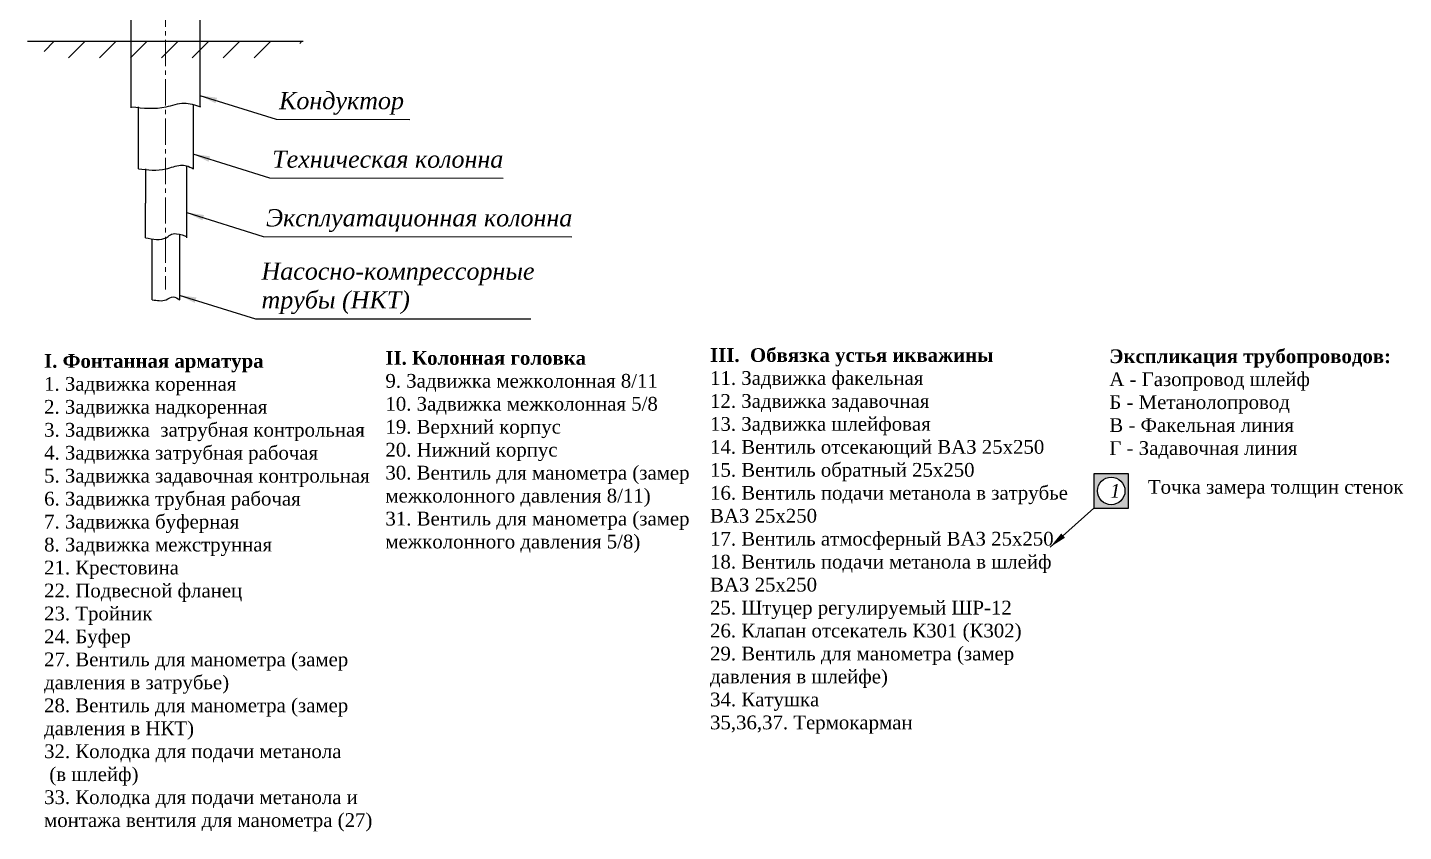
# Paper-space layout 'Layout1' of a CAD drawing. Header units: millimetres. Extents: x 35 to 825, y 5 to 512.
# Drawn here: x 370 to 569.6, y 245.6 to 362.3 of the extents above; entities that cross this region are included whole.
import ezdxf

# ---------------------------------------------------------------- set-up
doc = ezdxf.new("R2010")
doc.units = ezdxf.units.MM
doc.linetypes.add('CENTER2', pattern=[28.575, 19.05, -3.175, 3.175, -3.175])
doc.styles.add('style1', font='', dxfattribs={"height": 2})
doc.styles.get('style1').set_extended_font_data('Times New Roman Cyr', italic=True)
doc.dimstyles.new('ISO-25', dxfattribs={"dimtxt": 2.5, "dimasz": 2.5, "dimexe": 1.25, "dimexo": 0.625, "dimtad": 1, "dimtxsty": 'Standard', "dimcen": 2.5, "dimadec": 0, "dimazin": 0, "dimtfac": 1, "dimtmove": 0, "dimatfit": 3, "dimfxl": 0, "dimarcsym": 0})

# ---------------------------------------------------------------- blocks, each defined once
blk = doc.blocks.new('йцук')
h = blk.add_hatch(color=256)
h.paths.add_polyline_path([(3, 120), (8, 120), (8, 125), (3, 125)])
edge = h.paths.add_edge_path(flags=16)
edge.add_arc((5.5, 122.5), 2, 0, 360)
blk.add_lwpolyline([(3, 120), (8, 120), (8, 125), (3, 125)], close=True)
blk.add_circle((5.5, 122.5), 2)

psp = doc.layouts.get("Layout1")

# ---------------------------------------------------------------- hatches: boundary and pattern name
at = {"lineweight": 18}
h = psp.add_hatch(dxfattribs=at)
h.set_pattern_fill('ANSI31', color=256, style=0)
h.set_pattern_definition([(45, (333.9534, 306.9732), (-2.24506, 2.24506), [])])
h.paths.add_polyline_path([(369.953, 360.322), (373.908, 357.907), (405.937, 357.907), (409.953, 360.322), (394.953, 360.322)])

# ---------------------------------------------------------------- linework, layer by layer
at = {"linetype": 'CENTER2', "lineweight": 18, "ltscale": 0.2}
psp.add_line((389.956, 491.965), (389.956, 324.293), dxfattribs=at)
for p, q in [((384.956, 367.293), (384.956, 356.293)), ((394.956, 367.293), (394.956, 356.293)), ((369.953, 360.322), (394.953, 360.322)), ((394.953, 360.322), (409.953, 360.322)), ((384.956, 356.293), (384.956, 350.678)), ((394.956, 356.293), (394.956, 350.782)), ((386.06, 341.799), (386.06, 350.799)), ((394.06, 349.799), (394.06, 351.127)), ((394.06, 341.799), (394.06, 350.799)), ((387.06, 341.799), (387.06, 336.799)), ((393.06, 336.799), (393.065, 342.237)), ((387.06, 331.799), (387.06, 336.799)), ((393.06, 331.799), (393.06, 336.799)), ((388.06, 322.799), (388.06, 331.625)), ((392.06, 322.799), (392.06, 332.307))]:
    psp.add_line(p, q)
psp.add_spline([(385.06, 350.799), (390.06, 350.799), (392.679, 351.347), (395.06, 350.799)], degree=3)
for points, knots in [([(386.06, 341.799), (387.396, 341.64), (389.449, 341.396), (392.144, 342.565), (393.309, 342.217), (394.06, 341.799)], [0, 0, 0, 0, 4, 6.1467286, 8.1402984, 8.1402984, 8.1402984, 8.1402984]), ([(387.06, 331.799), (388.177, 331.588), (389.907, 331.26), (390.988, 332.716), (392.779, 332.11), (393.06, 331.951)], [0, 0, 0, 0, 3, 4.6435395, 5.6629799, 5.6629799, 5.6629799, 5.6629799])]:
    psp.add_open_spline(points, degree=3, knots=knots)
at = {"start_tangent": (0.7776781, -0.6286627)}
psp.add_spline([(388.06, 322.799), (390.06, 322.799), (391.116, 323.2), (392.06, 322.799)], degree=3, dxfattribs=at)

# ---------------------------------------------------------------- block references
psp.add_blockref('йцук', (521.708, 172.53))

# ---------------------------------------------------------------- texts
at = {"char_height": 2.5, "attachment_point": 1}
for s, insert in [('{\\fTimes New Roman|b0|i1|c204|p18;Кондуктор}', (406.459, 352.962)), ('{\\fTimes New Roman|b0|i1|c204|p18;Техническая колонна}', (405.456, 344.462)), ('{\\fTimes New Roman|b0|i1|c204|p18;Эксплуатационная колонна}', (404.563, 335.94)), ('{\\fTimes New Roman|b0|i1|c204|p18;Насосно-компрессорные\\Pтрубы (НКТ)}', (403.902, 328.196))]:
    psp.add_mtext(s, dxfattribs=dict(at, insert=insert))
at = {"lineweight": 25, "char_height": 2, "attachment_point": 1, "style": 'style1'}
for s, insert, width in [('{\\fTimes New Roman|b1|i0|c204|p18;III.  Обвязка устья икважины\\P\\fTimes New Roman|b0|i0|c204|p18;11. Задвижка факельная\\P12. Задвижка задавочная\\P13. Задвижка шлейфовая\\P14. Вентиль отсекающий ВАЗ 25х250\\P15. Вентиль обратный 25х250\\P16. Вентиль подачи метанола в затрубье\\PВАЗ 25х250\\P17. Вентиль атмосферный ВАЗ 25х250\\P18. Вентиль подачи метанола в шлейф\\PВАЗ 25х250\\P25. Штуцер регулируемый ШР-12\\P26. Клапан отсекатель К301 (К302)\\P29. Вентиль для манометра (замер\\Pдавления в шлейфе)\\P34. Катушка\\P35,36,37. Термокарман}', (468.998, 315.764), 66.1448), ('{\\fTimes New Roman|b1|i0|c204|p18;Экспликация трубопроводов:\\P\\fTimes New Roman|b0|i0|c204|p18;А - Газопровод шлейф\\PБ - Метанолопровод\\PВ - Факельная линия\\PГ - Задавочная линия}', (526.939, 315.591), 66.1448), ('{\\fTimes New Roman|b1|i0|c204|p18;I. Фонтанная арматура\\P\\fTimes New Roman|b0|i0|c204|p18;1. Задвижка коренная\\P2. Задвижка надкоренная\\P3. Задвижка  затрубная контрольная\\P4. Задвижка затрубная рабочая\\P5. Задвижка задавочная контрольная\\P6. Задвижка трубная рабочая\\P7. Задвижка буферная\\P8. Задвижка межструнная\\P21. Крестовина\\P22. Подвесной фланец\\P23. Тройник\\P24. Буфер\\P27. Вентиль для манометра (замер\\Pдавления в затрубье)\\P28. Вентиль для манометра (замер\\Pдавления в НКТ)\\P32. Колодка для подачи метанола\\P (в шлейф)\\P33. Колодка для подачи метанола и\\Pмонтажа вентиля для манометра (27)}', (372.359, 314.912), 66.3955), ('{\\fTimes New Roman|b1|i0|c204|p18;II. Колонная головка\\P\\fTimes New Roman|b0|i0|c204|p18;9. Задвижка межколонная 8/11\\P10. Задвижка межколонная 5/8\\P19. Верхний корпус\\P20. Нижний корпус\\P30. Вентиль для манометра (замер\\Pмежколонного давления 8/11)\\P31. Вентиль для манометра (замер\\Pмежколонного давления 5/8)}', (421.889, 315.352), 66.1448), ('{\\fTimes New Roman Cyr|b0|i0|c204|p18;Точка замера толщин стенок}', (532.54, 296.622), 54.8932)]:
    psp.add_mtext(s, dxfattribs=dict(at, insert=insert, width=width))
at = {"insert": (527.792, 295.034), "char_height": 2, "width": 2.8455, "attachment_point": 5, "style": 'style1'}
psp.add_mtext('{\\fTimes New Roman|b0|i1|c204|p18;1}', dxfattribs=at)

# ---------------------------------------------------------------- leaders
at = {"linetype": 'ByBlock', "lineweight": 18, "annotation_type": 0, "has_hookline": 1, "hookline_direction": 0}
for points, text_width in [([(394.956, 352.472), (406.051, 349), (425.453, 348.973)], 17.823), ([(393.953, 343.972), (405.048, 340.5), (438.953, 340.453)], 33.086), ([(393.06, 335.45), (404.155, 331.978), (448.953, 331.951)], 43.286), ([(391.953, 323.472), (403.048, 320), (442.978, 320.037)], 38.881)]:
    psp.add_leader(points, dimstyle='ISO-25', override={"dimgap": 0.625, "dimtad": 0}, dxfattribs=dict(at, text_width=text_width))
at = {"lineweight": 18}
psp.add_leader([(518.365, 286.887), (524.708, 292.53)], dimstyle='ISO-25', override={"dimgap": 0.625, "dimtad": 0}, dxfattribs=at)

doc.saveas('drawing.dxf')
